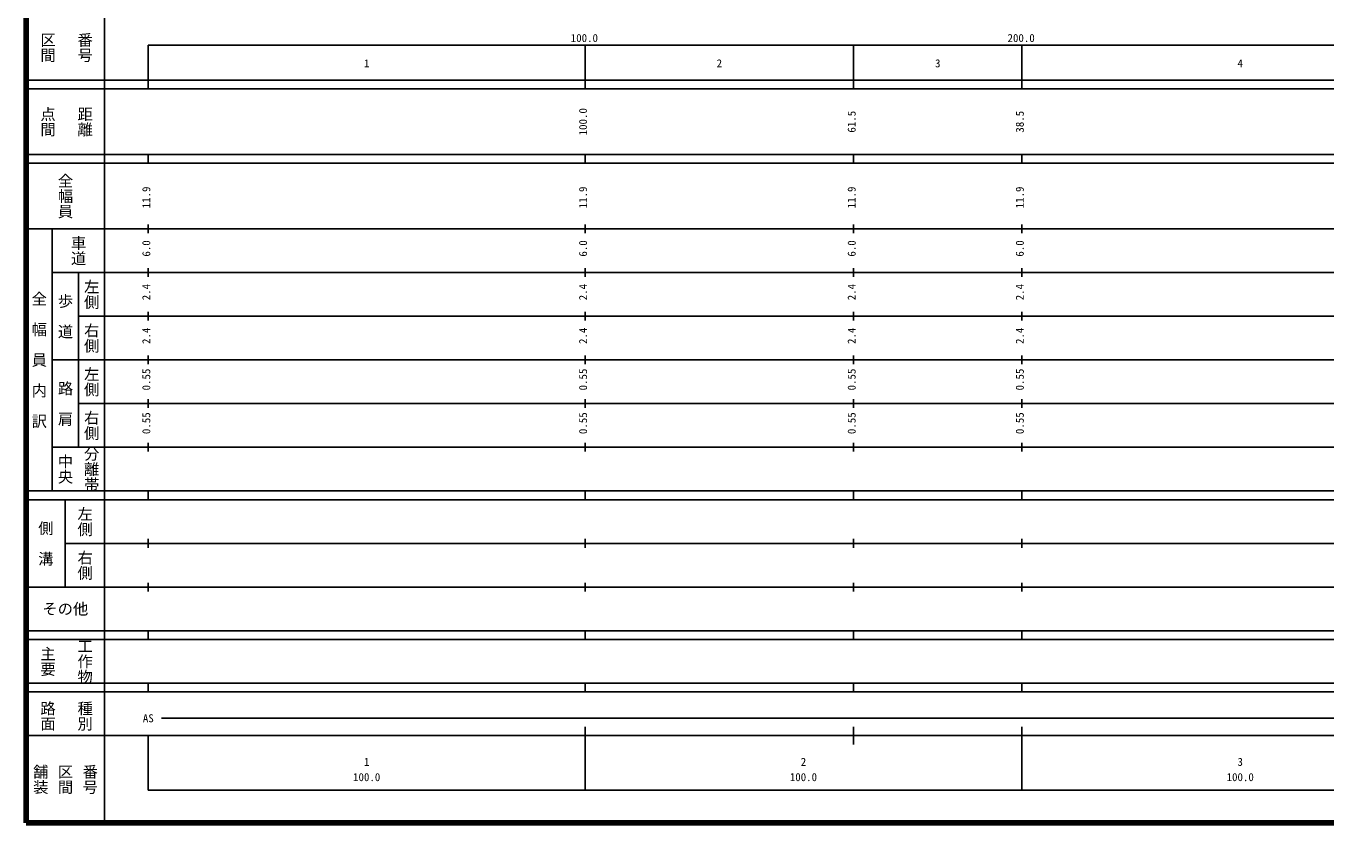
# Model space of a CAD drawing. Units: millimetres on the paper, enlarged 1000 times. Extents: x 40000 to 680000, y 20000 to 380000.
# Drawn here: x 40000 to 337644, y 20000 to 202409 of the extents above; entities that cross this region are included whole.
import ezdxf
from ezdxf.enums import TextEntityAlignment as Align

# ---------------------------------------------------------------- set-up
doc = ezdxf.new("R2010")
doc.units = ezdxf.units.MM
doc.header["$LTSCALE"] = 1000
doc.layers.add('M-TTL', color=2, linetype='Continuous', lineweight=140)
doc.layers.add('M-TTL-BAND', color=7, linetype='Continuous', lineweight=25)
doc.styles.add('@ＭＳ ゴシック', font='')
doc.styles.add('ＭＳ ゴシック', font='')
doc.styles.get('@ＭＳ ゴシック').set_extended_font_data('@MS Gothic')
doc.styles.get('ＭＳ ゴシック').set_extended_font_data('MS Gothic')

msp = doc.modelspace()

# ---------------------------------------------------------------- linework, layer by layer
at = {"layer": 'M-TTL'}
for p, q in [((40000, 380000), (40000, 20000)), ((40000, 20000), (680000, 20000))]:
    msp.add_line(p, q, dxfattribs=at)
at = {"layer": 'M-TTL-BAND'}
for p, q in [((58000, 370000), (58000, 20000)), ((68000, 198000), (579000, 198000)), ((68000, 198000), (68000, 188000)), ((168000, 188000), (168000, 198000)), ((229500, 188000), (229500, 198000)), ((268000, 188000), (268000, 198000)), ((40000, 190000), (579000, 190000)), ((40000, 188000), (579000, 188000)), ((40000, 173000), (579000, 173000)), ((68000, 171000), (68000, 173000)), ((168000, 171000), (168000, 173000)), ((229500, 171000), (229500, 173000)), ((268000, 171000), (268000, 173000)), ((40000, 171000), (579000, 171000)), ((40000, 156000), (579000, 156000)), ((46000, 96000), (46000, 156000)), ((68000, 155000), (68000, 157000)), ((168000, 155000), (168000, 157000)), ((229500, 155000), (229500, 157000)), ((268000, 155000), (268000, 157000)), ((46000, 146000), (579000, 146000)), ((52000, 146000), (52000, 106000)), ((68000, 145000), (68000, 147000)), ((168000, 145000), (168000, 147000)), ((229500, 145000), (229500, 147000)), ((268000, 145000), (268000, 147000)), ((68000, 135000), (68000, 137000)), ((168000, 135000), (168000, 137000)), ((229500, 135000), (229500, 137000)), ((268000, 135000), (268000, 137000)), ((52000, 136000), (579000, 136000)), ((46000, 126000), (579000, 126000)), ((68000, 125000), (68000, 127000)), ((168000, 125000), (168000, 127000)), ((229500, 125000), (229500, 127000)), ((268000, 125000), (268000, 127000)), ((68000, 115000), (68000, 117000)), ((168000, 115000), (168000, 117000)), ((229500, 115000), (229500, 117000)), ((268000, 115000), (268000, 117000)), ((52000, 116000), (579000, 116000)), ((46000, 106000), (579000, 106000)), ((68000, 105000), (68000, 107000)), ((168000, 105000), (168000, 107000)), ((229500, 105000), (229500, 107000)), ((268000, 105000), (268000, 107000)), ((40000, 96000), (579000, 96000)), ((68000, 94000), (68000, 96000)), ((168000, 94000), (168000, 96000)), ((229500, 94000), (229500, 96000)), ((268000, 94000), (268000, 96000)), ((40000, 94000), (579000, 94000)), ((49000, 94000), (49000, 74000)), ((49000, 84000), (579000, 84000)), ((68000, 83000), (68000, 85000)), ((168000, 83000), (168000, 85000)), ((229500, 83000), (229500, 85000)), ((268000, 83000), (268000, 85000)), ((68000, 73000), (68000, 75000)), ((168000, 73000), (168000, 75000)), ((229500, 73000), (229500, 75000)), ((268000, 73000), (268000, 75000)), ((40000, 74000), (579000, 74000)), ((40000, 64000), (579000, 64000)), ((68000, 62000), (68000, 64000)), ((168000, 62000), (168000, 64000)), ((229500, 62000), (229500, 64000)), ((268000, 62000), (268000, 64000)), ((40000, 62000), (579000, 62000)), ((40000, 52000), (579000, 52000)), ((68000, 50000), (68000, 52000)), ((168000, 50000), (168000, 52000)), ((229500, 50000), (229500, 52000)), ((268000, 50000), (268000, 52000)), ((40000, 50000), (579000, 50000)), ((71000, 44000), (471000, 44000)), ((168000, 27500), (168000, 42000)), ((229500, 38000), (229500, 42000)), ((268000, 27500), (268000, 42000)), ((40000, 40000), (579000, 40000)), ((68000, 40000), (68000, 27500)), ((68000, 27500), (579000, 27500))]:
    msp.add_line(p, q, dxfattribs=at)

# ---------------------------------------------------------------- texts
at = {"layer": 'M-TTL-BAND', "style": '@ＭＳ ゴシック'}
for s, p in [('区間', (45000, 197500)), ('番号', (53500, 197500)), ('点間', (45000, 180500)), ('距離', (53500, 180500)), ('全幅員', (49000, 163500)), ('車道', (52000, 151000)), ('左側', (55000, 141000)), ('全\u3000幅\u3000員\u3000内\u3000訳', (43000, 126000)), ('歩\u3000道', (49000, 136000)), ('右側', (55000, 131000)), ('左側', (55000, 121000)), ('路\u3000肩', (49000, 116000)), ('右側', (55000, 111000)), ('中央', (49000, 101000)), ('分離帯', (55000, 101000)), ('左側', (53500, 89000)), ('側\u3000溝', (44500, 84000)), ('右側', (53500, 79000)), ('主要', (45000, 57000)), ('工作物', (53500, 57000)), ('路面', (45000, 44500)), ('種別', (53500, 44500)), ('舗装', (43333, 30000)), ('区間', (49000, 30000)), ('番号', (54667, 30000))]:
    msp.add_text(s, height=2566, rotation=270, dxfattribs=at).set_placement(p, align=Align.MIDDLE_CENTER)
at = {"layer": 'M-TTL-BAND', "style": 'ＭＳ ゴシック'}
for s, p in [('100.0', (167844, 198195)), ('200.0', (267844, 198195)), ('1', (118000, 192405)), ('2', (198750, 192405)), ('3', (248750, 192405)), ('4', (318000, 192405)), ('AS', (68000, 42500)), ('1', (118000, 32523)), ('2', (218000, 32523)), ('3', (318000, 32523)), ('100.0', (118000, 29033)), ('100.0', (218000, 29033)), ('100.0', (318000, 29033))]:
    msp.add_text(s, height=1833, dxfattribs=at).set_placement(p, align=Align.BOTTOM_CENTER)
for s, p in [('100.0', (169000, 180500)), ('61.5', (230500, 180500)), ('38.5', (269000, 180500)), ('11.9', (69000, 163174)), ('11.9', (169000, 163174)), ('11.9', (230500, 163174)), ('11.9', (269000, 163174)), ('6.0', (69000, 151500)), ('6.0', (169000, 151500)), ('6.0', (230500, 151500)), ('6.0', (269000, 151500)), ('2.4', (69000, 141500)), ('2.4', (169000, 141500)), ('2.4', (230500, 141500)), ('2.4', (269000, 141500)), ('2.4', (69000, 131500)), ('2.4', (169000, 131500)), ('2.4', (230500, 131500)), ('2.4', (269000, 131500)), ('0.55', (69000, 121500)), ('0.55', (169000, 121500)), ('0.55', (230500, 121500)), ('0.55', (269000, 121500)), ('0.55', (69000, 111500)), ('0.55', (169000, 111500)), ('0.55', (230500, 111500)), ('0.55', (269000, 111500))]:
    msp.add_text(s, height=1833, rotation=90, dxfattribs=at).set_placement(p, align=Align.BOTTOM_CENTER)
msp.add_text('その他', height=2566, dxfattribs=at).set_placement((49000, 69000), align=Align.MIDDLE_CENTER)

doc.saveas('drawing.dxf')
